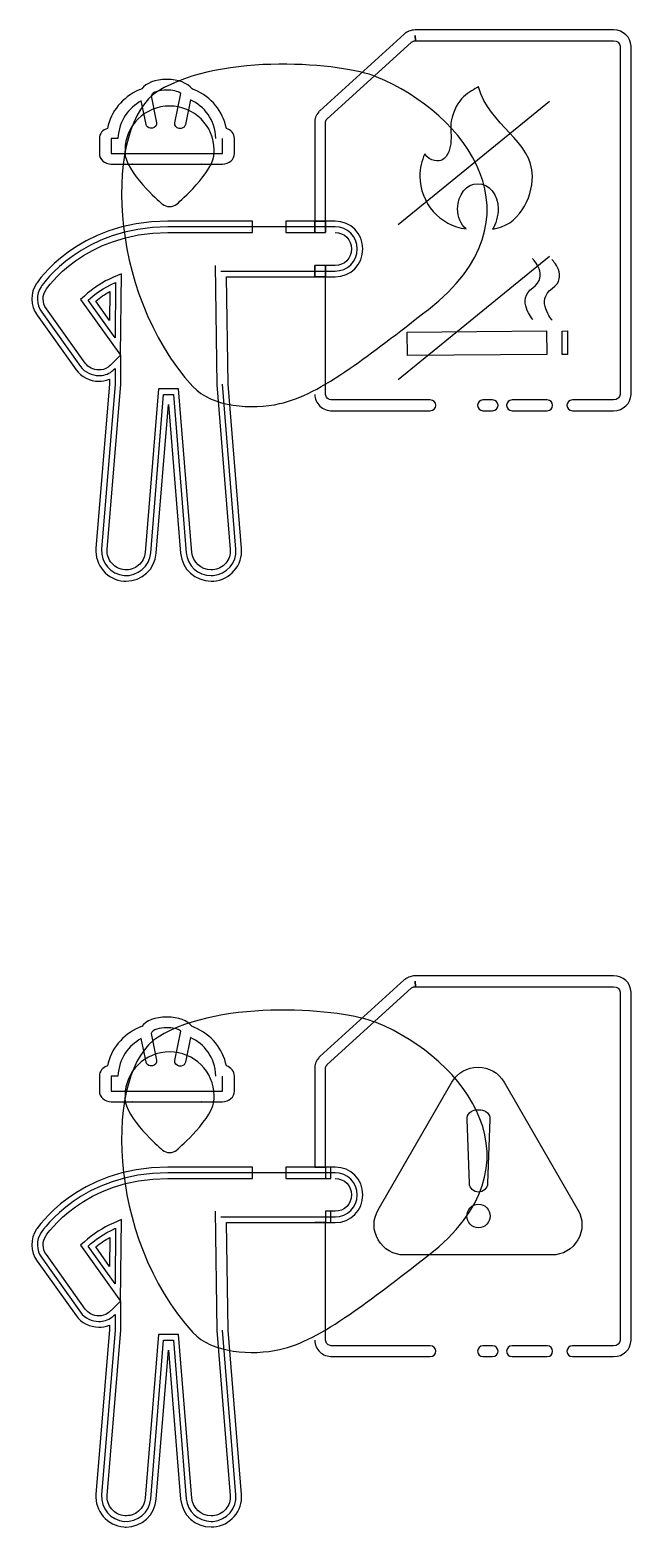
# Model space of a CAD drawing. Header units: millimetres. Extents: x 27 to 266, y 34 to 188.
# Drawn here: x 226.6 to 266, y 89.6 to 187.7 of the extents above; entities that cross this region are included whole.
import ezdxf

# ---------------------------------------------------------------- set-up
doc = ezdxf.new("R2010")
doc.units = ezdxf.units.MM
doc.layers.get('0').update_dxf_attribs({"linetype": 'CONTINUOUS'})

msp = doc.modelspace()

# ---------------------------------------------------------------- linework, layer by layer
at = {"color": 160}
for p, q in [((251.116, 187.39), (245.602, 182.37)), ((251.22, 187.468), (251.183, 187.442)), ((251.5, 187.602), (251.426, 187.576)), ((264.82, 187.66), (251.831, 187.66)), ((251.856, 186.95), (251.843, 187.306)), ((251.843, 187.306), (251.865, 186.95)), ((246.083, 181.846), (251.569, 186.843)), ((251.569, 186.843), (251.605, 186.872)), ((251.686, 186.913), (251.693, 186.917)), ((251.865, 186.95), (264.816, 186.95)), ((265.245, 186.596), (265.245, 163.789)), ((265.956, 163.794), (265.956, 186.598)), ((255.975, 183.932), (255.975, 183.932)), ((250.727, 174.916), (260.627, 182.99)), ((245.262, 181.57), (245.262, 175.132)), ((245.973, 175.132), (245.973, 181.59)), ((231.174, 180.556), (231.174, 179.57)), ((240.01, 179.57), (240.01, 180.556)), ((232.853, 179.81), (232.841, 179.651)), ((238.694, 179.651), (238.685, 179.81)), ((231.95, 178.874), (239.236, 178.874)), ((233.334, 178.871), (233.331, 178.872)), ((233.331, 178.872), (237.869, 178.872)), ((237.869, 178.872), (237.867, 178.871)), ((234.02, 177.519), (234.254, 177.261)), ((237.282, 177.261), (237.517, 177.519)), ((241.202, 175.132), (235.661, 175.132)), ((241.202, 174.394), (241.202, 175.132)), ((245.262, 175.132), (243.373, 175.132)), ((243.373, 175.132), (243.373, 174.394)), ((245.262, 174.394), (245.262, 175.132)), ((245.262, 175.132), (245.973, 175.132)), ((245.973, 175.132), (245.262, 175.132)), ((245.262, 175.132), (245.262, 174.394)), ((246.597, 175.132), (245.973, 175.132)), ((245.973, 175.132), (245.973, 174.394)), ((245.973, 174.394), (245.973, 175.132)), ((235.661, 174.394), (241.202, 174.394)), ((243.373, 174.394), (245.262, 174.394)), ((245.262, 174.394), (245.973, 174.394)), ((250.727, 164.776), (260.627, 172.85)), ((232.614, 171.694), (232.092, 171.468)), ((232.562, 166.364), (232.614, 171.694)), ((238.744, 172.238), (238.857, 164.431)), ((245.262, 171.501), (245.262, 172.238)), ((245.973, 172.238), (245.262, 172.238)), ((245.262, 172.238), (245.262, 171.501)), ((246.597, 172.238), (245.973, 172.238)), ((245.973, 172.238), (245.973, 171.501)), ((245.973, 171.501), (245.973, 172.238)), ((239.593, 164.466), (239.493, 171.501)), ((239.493, 171.501), (245.262, 171.501)), ((245.973, 171.501), (245.262, 171.501)), ((245.262, 171.501), (245.973, 171.501)), ((245.973, 171.501), (246.597, 171.501)), ((245.973, 163.794), (245.973, 171.501)), ((230.192, 170.237), (229.949, 170.017)), ((229.949, 170.017), (232.559, 166.362)), ((231.845, 168.632), (230.936, 169.905)), ((231.865, 170.533), (231.845, 168.632)), ((227.105, 168.974), (229.647, 165.409)), ((230.247, 165.84), (227.707, 169.404)), ((251.32, 167.875), (260.435, 167.946)), ((251.331, 166.343), (251.32, 167.875)), ((260.435, 167.946), (260.448, 166.413)), ((261.445, 167.943), (261.796, 167.946)), ((261.458, 166.411), (261.445, 167.943)), ((261.796, 167.946), (261.807, 166.413)), ((232.559, 166.362), (231.943, 165.745)), ((232.573, 166.375), (232.562, 166.364)), ((232.573, 164.461), (232.573, 166.375)), ((260.448, 166.413), (251.331, 166.343)), ((261.807, 166.413), (261.458, 166.411)), ((231.836, 164.788), (231.836, 164.491)), ((231.836, 164.491), (230.954, 153.695)), ((231.69, 153.636), (232.573, 164.461)), ((235.038, 164.16), (234.164, 153.449)), ((236.354, 164.16), (235.038, 164.16)), ((237.229, 153.45), (236.354, 164.16)), ((238.857, 164.431), (239.739, 153.638)), ((240.474, 153.697), (239.593, 164.466)), ((234.9, 153.39), (235.697, 163.143)), ((235.697, 163.143), (236.492, 153.388)), ((252.826, 163.432), (246.397, 163.432)), ((253.182, 163.077), (253.182, 163.079)), ((255.918, 163.079), (255.918, 163.077)), ((256.903, 163.432), (256.272, 163.432)), ((257.258, 163.077), (257.258, 163.079)), ((257.818, 163.079), (257.818, 163.077)), ((260.474, 163.432), (258.174, 163.432)), ((260.829, 163.077), (260.829, 163.079)), ((261.767, 163.079), (261.767, 163.077)), ((264.815, 163.432), (262.121, 163.432)), ((264.818, 163.432), (264.815, 163.432)), ((246.397, 162.723), (252.826, 162.723)), ((256.272, 162.723), (256.903, 162.723)), ((258.174, 162.723), (260.474, 162.723)), ((262.121, 162.723), (264.813, 162.723)), ((264.813, 162.723), (264.819, 162.723)), ((238.625, 152.306), (238.483, 152.306)), ((238.483, 151.569), (238.654, 151.569)), ((251.22, 125.53), (251.183, 125.502)), ((251.5, 125.663), (251.426, 125.636)), ((264.82, 125.721), (251.831, 125.721)), ((251.116, 125.45), (245.602, 120.43)), ((246.083, 119.906), (251.569, 124.904)), ((251.569, 124.904), (251.605, 124.932)), ((251.686, 124.974), (251.693, 124.977)), ((251.856, 125.01), (251.843, 125.366)), ((251.843, 125.366), (251.865, 125.01)), ((251.865, 125.01), (264.816, 125.01)), ((265.245, 124.656), (265.245, 101.849)), ((265.956, 101.854), (265.956, 124.657)), ((245.262, 119.63), (245.262, 113.192)), ((245.973, 113.192), (245.973, 119.65)), ((231.174, 119.159), (231.174, 118.172)), ((240.01, 118.172), (240.01, 119.159)), ((249.414, 110.404), (254.236, 118.757)), ((257.656, 118.757), (262.479, 110.404)), ((232.853, 117.87), (232.841, 117.712)), ((238.694, 117.712), (238.685, 117.87)), ((231.95, 117.476), (239.236, 117.476)), ((233.334, 117.472), (233.331, 117.475)), ((233.331, 117.475), (237.869, 117.475)), ((237.869, 117.475), (237.867, 117.472)), ((255.825, 116.936), (256.128, 116.936)), ((255.379, 112.134), (255.228, 116.316)), ((256.725, 116.316), (256.573, 112.134)), ((234.02, 115.579), (234.254, 115.321)), ((237.282, 115.321), (237.517, 115.579)), ((241.202, 113.192), (235.661, 113.192)), ((241.202, 112.454), (241.202, 113.192)), ((246.32, 113.192), (243.373, 113.192)), ((243.373, 113.192), (243.373, 112.454)), ((245.262, 113.192), (245.973, 113.192)), ((246.597, 113.192), (245.973, 113.192)), ((245.973, 113.192), (245.973, 112.454)), ((246.32, 112.454), (246.32, 113.192)), ((235.661, 112.454), (241.202, 112.454)), ((243.373, 112.454), (246.32, 112.454)), ((255.976, 111.558), (255.976, 111.558)), ((238.744, 110.3), (238.857, 102.491)), ((246.597, 110.3), (245.973, 110.3)), ((245.973, 110.3), (245.973, 109.561)), ((246.32, 109.561), (246.32, 110.3)), ((255.976, 110.757), (255.976, 110.757)), ((232.614, 109.755), (232.092, 109.528)), ((232.562, 104.425), (232.614, 109.755)), ((239.593, 102.527), (239.493, 109.561)), ((239.493, 109.561), (246.32, 109.561)), ((245.973, 109.561), (245.262, 109.561)), ((245.973, 109.561), (246.597, 109.561)), ((245.973, 101.854), (245.973, 109.561)), ((230.192, 108.299), (229.949, 108.078)), ((229.949, 108.078), (232.559, 104.422)), ((231.845, 106.692), (230.936, 107.967)), ((231.865, 108.593), (231.845, 106.692)), ((227.105, 107.035), (229.647, 103.469)), ((230.247, 103.9), (227.707, 107.464)), ((260.768, 107.442), (251.124, 107.442)), ((232.559, 104.422), (231.943, 103.806)), ((232.573, 104.436), (232.562, 104.425)), ((232.573, 102.522), (232.573, 104.436)), ((231.836, 102.552), (230.954, 91.7568)), ((231.69, 91.6975), (232.573, 102.522)), ((231.836, 102.848), (231.836, 102.552)), ((235.038, 102.222), (234.164, 91.5088)), ((236.354, 102.222), (235.038, 102.222)), ((237.229, 91.5099), (236.354, 102.222)), ((238.857, 102.491), (239.739, 91.6975)), ((240.474, 91.7568), (239.593, 102.527)), ((234.9, 91.4495), (235.697, 101.203)), ((235.697, 101.203), (236.492, 91.4495)), ((252.826, 101.494), (246.397, 101.494)), ((253.182, 101.138), (253.182, 101.138)), ((255.918, 101.138), (255.918, 101.138)), ((256.903, 101.494), (256.272, 101.494)), ((257.258, 101.138), (257.258, 101.138)), ((257.818, 101.138), (257.818, 101.138)), ((260.474, 101.494), (258.174, 101.494)), ((260.829, 101.138), (260.829, 101.138)), ((261.767, 101.138), (261.767, 101.138)), ((264.815, 101.494), (262.121, 101.494)), ((264.818, 101.494), (264.815, 101.494)), ((246.397, 100.783), (252.826, 100.783)), ((256.272, 100.783), (256.903, 100.783)), ((258.174, 100.783), (260.474, 100.783)), ((262.121, 100.783), (264.813, 100.783)), ((264.813, 100.783), (264.819, 100.783)), ((238.625, 90.3676), (238.483, 90.3676)), ((238.483, 89.6288), (238.654, 89.6303))]:
    msp.add_line(p, q, dxfattribs=at)
at = {"color": 7}
for p, q in [((234.567, 183.347), (234.918, 181.587)), ((236.119, 181.576), (236.498, 183.505)), ((234.226, 181.475), (233.918, 183.012)), ((237.129, 183.081), (236.812, 181.466)), ((250.727, 174.916), (260.627, 182.99)), ((232.392, 180.556), (231.949, 180.556)), ((231.949, 180.556), (231.949, 179.57)), ((234.643, 181.222), (234.495, 181.223)), ((236.533, 181.212), (236.393, 181.212)), ((239.236, 179.57), (239.236, 180.556)), ((231.949, 179.57), (232.468, 179.57)), ((232.468, 179.57), (232.49, 179.57)), ((232.49, 179.57), (232.499, 179.576)), ((232.499, 179.576), (238.706, 179.576)), ((232.853, 179.81), (232.841, 179.651)), ((238.706, 179.576), (238.716, 179.57)), ((238.716, 179.57), (239.236, 179.57)), ((234.02, 177.519), (234.254, 177.261)), ((237.282, 177.261), (237.517, 177.519)), ((246.597, 174.763), (235.661, 174.763)), ((250.727, 164.776), (260.627, 172.85)), ((239.118, 171.869), (246.597, 171.869)), ((232.239, 171.129), (232.204, 167.495)), ((232.204, 167.495), (230.44, 169.964)), ((227.407, 169.189), (229.946, 165.625)), ((251.32, 167.875), (260.435, 167.946)), ((251.331, 166.343), (251.32, 167.875)), ((260.435, 167.946), (260.448, 166.413)), ((261.445, 167.943), (261.796, 167.946)), ((261.458, 166.411), (261.445, 167.943)), ((261.796, 167.946), (261.807, 166.413)), ((260.448, 166.413), (251.331, 166.343)), ((261.807, 166.413), (261.458, 166.411)), ((232.204, 165.485), (232.204, 164.461)), ((232.204, 164.461), (231.322, 153.666)), ((234.532, 153.42), (235.379, 163.791)), ((235.379, 163.791), (236.014, 163.791)), ((236.014, 163.791), (236.861, 153.42)), ((240.107, 153.666), (239.225, 164.461)), ((238.483, 151.937), (238.625, 151.937)), ((234.226, 120.078), (233.918, 121.613)), ((234.567, 121.95), (234.918, 120.19)), ((236.119, 120.179), (236.498, 122.107)), ((237.129, 121.684), (236.812, 120.069)), ((234.643, 119.825), (234.495, 119.826)), ((236.533, 119.814), (236.393, 119.815)), ((232.392, 119.159), (231.949, 119.159)), ((231.949, 119.159), (231.949, 118.172)), ((239.236, 118.172), (239.236, 119.159)), ((249.414, 110.404), (254.236, 118.757)), ((257.656, 118.757), (262.479, 110.404)), ((231.949, 118.172), (232.468, 118.172)), ((232.468, 118.172), (232.49, 118.171)), ((232.49, 118.171), (232.499, 118.178)), ((232.499, 118.178), (238.706, 118.178)), ((232.853, 117.87), (232.841, 117.712)), ((238.706, 118.178), (238.716, 118.172)), ((238.716, 118.172), (239.236, 118.172)), ((255.825, 116.936), (256.128, 116.936)), ((255.379, 112.134), (255.228, 116.316)), ((256.725, 116.316), (256.573, 112.134)), ((234.02, 115.579), (234.254, 115.321)), ((237.282, 115.321), (237.517, 115.579)), ((246.597, 112.823), (235.661, 112.823)), ((239.118, 109.93), (246.597, 109.93)), ((232.239, 109.189), (232.204, 105.556)), ((232.204, 105.556), (230.44, 108.026)), ((227.407, 107.249), (229.946, 103.686)), ((232.204, 103.545), (232.204, 102.522)), ((232.204, 102.522), (231.322, 91.7265)), ((240.107, 91.7265), (239.225, 102.522)), ((234.532, 91.4799), (235.379, 101.852)), ((235.379, 101.852), (236.014, 101.852)), ((236.014, 101.852), (236.861, 91.4799)), ((238.483, 89.9982), (238.625, 89.9982))]:
    msp.add_line(p, q, dxfattribs=at)
at = {"color": 160}
for points in [[(251.183, 187.442), (251.165, 187.43), (251.146, 187.416), (251.116, 187.39)], [(251.375, 187.553), (251.321, 187.529), (251.27, 187.5), (251.22, 187.468)], [(251.426, 187.576), (251.405, 187.568), (251.386, 187.558), (251.375, 187.553)], [(251.64, 187.639), (251.593, 187.629), (251.546, 187.617), (251.5, 187.602)], [(251.831, 187.66), (251.768, 187.658), (251.704, 187.652), (251.64, 187.639)], [(265.956, 186.598), (265.953, 187.185), (265.443, 187.66), (264.82, 187.66)], [(251.605, 186.872), (251.624, 186.883), (251.642, 186.894), (251.686, 186.913)], [(251.693, 186.917), (251.721, 186.927), (251.748, 186.935), (251.776, 186.94)], [(251.776, 186.94), (251.802, 186.946), (251.828, 186.949), (251.856, 186.95)], [(264.816, 186.95), (265.049, 186.958), (265.243, 186.79), (265.245, 186.596)], [(235.592, 184.419), (234.823, 184.419), (234.225, 184.182), (233.948, 183.793)], [(237.236, 183.793), (236.958, 184.182), (236.363, 184.419), (235.592, 184.419)], [(233.782, 183.738), (232.674, 183.241), (231.938, 182.339), (231.699, 181.216)], [(233.948, 183.793), (233.89, 183.781), (233.835, 183.763), (233.782, 183.738)], [(237.396, 183.741), (237.344, 183.763), (237.291, 183.781), (237.236, 183.793)], [(239.486, 181.216), (239.248, 182.35), (238.51, 183.253), (237.396, 183.741)], [(255.975, 183.932), (255.452, 183.642), (254.485, 183.221), (254.193, 181.679)], [(259.504, 178.088), (259.504, 180.403), (256.686, 181.405), (255.975, 183.932)], [(235.768, 182.673), (234.158, 182.673), (232.853, 181.391), (232.853, 179.81)], [(238.685, 179.81), (238.685, 181.391), (237.378, 182.673), (235.768, 182.673)], [(245.602, 182.37), (245.576, 182.345), (245.551, 182.32), (245.526, 182.291)], [(245.526, 182.291), (245.342, 182.084), (245.248, 181.821), (245.262, 181.57)], [(245.973, 181.59), (245.969, 181.671), (245.998, 181.752), (246.057, 181.818)], [(246.057, 181.818), (246.065, 181.828), (246.075, 181.838), (246.083, 181.846)], [(254.193, 181.679), (254.084, 181.112), (254.453, 179.66), (253.585, 179.142)], [(231.699, 181.216), (231.395, 181.122), (231.174, 180.864), (231.174, 180.556)], [(240.01, 180.556), (240.01, 180.864), (239.791, 181.121), (239.486, 181.216)], [(231.174, 179.57), (231.174, 179.185), (231.521, 178.874), (231.95, 178.874)], [(232.841, 179.651), (232.841, 179.014), (233.423, 178.194), (234.02, 177.519)], [(237.517, 177.519), (238.114, 178.194), (238.694, 179.014), (238.694, 179.651)], [(239.236, 178.874), (239.663, 178.874), (240.01, 179.185), (240.01, 179.57)], [(252.461, 179.544), (252.258, 179.101), (252.144, 178.609), (252.144, 178.088)], [(253.585, 179.142), (253.44, 179.056), (252.801, 178.999), (252.461, 179.544)], [(252.144, 178.088), (252.144, 176.319), (253.458, 174.856), (255.162, 174.631)], [(254.61, 175.956), (254.61, 176.862), (255.204, 177.593), (255.937, 177.593)], [(255.937, 177.593), (256.671, 177.593), (257.266, 176.862), (257.266, 175.956)], [(256.891, 174.617), (258.593, 174.827), (259.504, 176.591), (259.504, 178.088)], [(234.254, 177.261), (234.779, 176.702), (235.26, 176.288), (235.304, 176.251)], [(236.233, 176.251), (236.277, 176.288), (236.757, 176.702), (237.282, 177.261)], [(235.304, 176.251), (235.427, 176.147), (235.591, 176.09), (235.768, 176.09)], [(235.768, 176.09), (235.946, 176.09), (236.11, 176.147), (236.233, 176.251)], [(255.162, 174.631), (254.828, 174.928), (254.61, 175.411), (254.61, 175.956)], [(257.266, 175.956), (257.266, 175.515), (257.123, 174.912), (256.891, 174.617)], [(235.661, 175.132), (229.684, 175.132), (227.079, 171.078), (227.07, 171.061)], [(248.413, 173.316), (248.413, 174.334), (247.615, 175.132), (246.597, 175.132)], [(227.686, 170.655), (227.71, 170.693), (230.149, 174.394), (235.661, 174.394)], [(246.597, 174.394), (247.202, 174.394), (247.675, 173.921), (247.675, 173.316)], [(247.675, 173.316), (247.675, 172.712), (247.202, 172.238), (246.597, 172.238)], [(246.597, 171.501), (247.615, 171.501), (248.413, 172.297), (248.413, 173.316)], [(259.526, 170.772), (260.648, 171.569), (259.511, 172.674), (259.511, 172.674)], [(260.79, 170.725), (261.92, 171.513), (260.776, 172.625), (260.776, 172.625)], [(227.07, 171.061), (226.635, 170.452), (226.65, 169.613), (227.105, 168.974)], [(227.707, 169.404), (227.433, 169.785), (227.419, 170.279), (227.686, 170.655)], [(232.092, 171.468), (231.396, 171.165), (230.757, 170.751), (230.192, 170.237)], [(259.541, 168.694), (259.541, 168.694), (258.403, 169.977), (259.526, 170.772)], [(260.806, 168.646), (260.806, 168.646), (259.668, 169.929), (260.79, 170.725)], [(230.936, 169.905), (231.226, 170.144), (231.537, 170.353), (231.865, 170.533)], [(231.145, 165.395), (230.785, 165.395), (230.448, 165.563), (230.247, 165.84)], [(231.877, 165.691), (231.827, 165.655), (231.781, 165.618), (231.752, 165.588)], [(231.943, 165.745), (231.921, 165.724), (231.898, 165.708), (231.877, 165.691)], [(229.647, 165.409), (229.99, 164.937), (230.55, 164.656), (231.145, 164.656)], [(231.752, 165.588), (231.565, 165.428), (231.32, 165.395), (231.145, 165.395)], [(231.145, 164.656), (231.337, 164.656), (231.583, 164.682), (231.836, 164.788)], [(245.262, 163.795), (245.262, 163.503), (245.382, 163.23), (245.604, 163.026)], [(246.085, 163.55), (246.013, 163.617), (245.973, 163.703), (245.973, 163.794)], [(265.245, 163.789), (265.243, 163.593), (265.053, 163.432), (264.818, 163.432)], [(264.819, 162.723), (265.443, 162.723), (265.953, 163.198), (265.956, 163.794)], [(245.604, 163.026), (245.816, 162.832), (246.097, 162.723), (246.397, 162.723)], [(246.397, 163.432), (246.277, 163.434), (246.167, 163.475), (246.085, 163.55)], [(253.182, 163.079), (253.182, 163.274), (253.023, 163.432), (252.826, 163.432)], [(252.826, 162.723), (253.023, 162.723), (253.182, 162.881), (253.182, 163.077)], [(256.272, 163.432), (256.077, 163.432), (255.918, 163.274), (255.918, 163.079)], [(255.918, 163.077), (255.918, 162.881), (256.077, 162.723), (256.272, 162.723)], [(257.258, 163.079), (257.258, 163.274), (257.099, 163.432), (256.903, 163.432)], [(256.903, 162.723), (257.099, 162.723), (257.258, 162.881), (257.258, 163.077)], [(258.174, 163.432), (257.978, 163.432), (257.818, 163.274), (257.818, 163.079)], [(257.818, 163.077), (257.818, 162.881), (257.978, 162.723), (258.174, 162.723)], [(260.829, 163.079), (260.829, 163.274), (260.67, 163.432), (260.474, 163.432)], [(260.474, 162.723), (260.67, 162.723), (260.829, 162.881), (260.829, 163.077)], [(262.121, 163.432), (261.925, 163.432), (261.767, 163.274), (261.767, 163.079)], [(261.767, 163.077), (261.767, 162.881), (261.925, 162.723), (262.121, 162.723)], [(230.954, 153.695), (230.912, 153.172), (231.079, 152.66), (231.426, 152.257)], [(231.986, 152.738), (231.768, 152.991), (231.664, 153.309), (231.69, 153.636)], [(232.932, 151.564), (233.951, 151.564), (234.818, 152.352), (234.9, 153.39)], [(234.164, 153.449), (234.138, 153.119), (233.984, 152.819), (233.732, 152.601)], [(236.492, 153.388), (236.579, 152.35), (237.435, 151.569), (238.483, 151.569)], [(238.483, 152.306), (237.822, 152.306), (237.283, 152.798), (237.229, 153.45)], [(239.739, 153.638), (239.765, 153.309), (239.659, 152.991), (239.442, 152.738)], [(240.002, 152.257), (240.349, 152.66), (240.516, 153.172), (240.474, 153.697)], [(231.426, 152.257), (231.771, 151.856), (232.249, 151.612), (232.774, 151.569)], [(232.833, 152.305), (232.504, 152.333), (232.202, 152.485), (231.986, 152.738)], [(233.732, 152.601), (233.48, 152.383), (233.161, 152.279), (232.833, 152.305)], [(239.442, 152.738), (239.226, 152.485), (238.924, 152.333), (238.625, 152.306)], [(238.654, 151.569), (239.179, 151.612), (239.657, 151.856), (240.002, 152.257)], [(232.774, 151.569), (232.828, 151.565), (232.88, 151.564), (232.932, 151.564)], [(251.183, 125.502), (251.165, 125.49), (251.146, 125.476), (251.116, 125.45)], [(251.375, 125.614), (251.321, 125.589), (251.27, 125.561), (251.22, 125.53)], [(251.426, 125.636), (251.405, 125.627), (251.386, 125.619), (251.375, 125.614)], [(251.64, 125.699), (251.593, 125.689), (251.546, 125.677), (251.5, 125.663)], [(251.831, 125.721), (251.768, 125.718), (251.704, 125.712), (251.64, 125.699)], [(265.956, 124.657), (265.953, 125.244), (265.443, 125.721), (264.82, 125.721)], [(251.605, 124.932), (251.624, 124.944), (251.642, 124.954), (251.686, 124.974)], [(251.693, 124.977), (251.721, 124.988), (251.748, 124.996), (251.776, 125.002)], [(251.776, 125.002), (251.802, 125.008), (251.828, 125.009), (251.856, 125.01)], [(264.816, 125.01), (265.049, 125.02), (265.243, 124.852), (265.245, 124.656)], [(235.592, 123.022), (234.823, 123.022), (234.225, 122.783), (233.948, 122.394)], [(237.236, 122.394), (236.958, 122.783), (236.363, 123.022), (235.592, 123.022)], [(233.782, 122.341), (232.674, 121.842), (231.938, 120.941), (231.699, 119.818)], [(233.948, 122.394), (233.89, 122.382), (233.835, 122.364), (233.782, 122.341)], [(237.396, 122.344), (237.344, 122.366), (237.291, 122.382), (237.236, 122.394)], [(239.486, 119.818), (239.248, 120.953), (238.51, 121.856), (237.396, 122.344)], [(235.768, 120.733), (234.158, 120.733), (232.853, 119.452), (232.853, 117.87)], [(238.685, 117.87), (238.685, 119.452), (237.378, 120.733), (235.768, 120.733)], [(231.699, 119.818), (231.395, 119.725), (231.174, 119.465), (231.174, 119.159)], [(240.01, 119.159), (240.01, 119.465), (239.791, 119.724), (239.486, 119.818)], [(245.526, 120.352), (245.342, 120.144), (245.248, 119.881), (245.262, 119.63)], [(245.602, 120.43), (245.576, 120.406), (245.551, 120.38), (245.526, 120.352)], [(245.973, 119.65), (245.969, 119.731), (245.998, 119.814), (246.057, 119.878)], [(246.057, 119.878), (246.065, 119.889), (246.075, 119.899), (246.083, 119.906)], [(254.236, 118.757), (254.593, 119.375), (255.232, 119.743), (255.946, 119.743)], [(255.946, 119.743), (256.66, 119.743), (257.3, 119.375), (257.656, 118.757)], [(231.174, 118.172), (231.174, 117.788), (231.521, 117.476), (231.95, 117.476)], [(232.841, 117.712), (232.841, 117.074), (233.423, 116.254), (234.02, 115.579)], [(237.517, 115.579), (238.114, 116.254), (238.694, 117.074), (238.694, 117.712)], [(239.236, 117.476), (239.663, 117.476), (240.01, 117.788), (240.01, 118.172)], [(255.228, 116.316), (255.222, 116.484), (255.277, 116.632), (255.395, 116.753)], [(255.395, 116.753), (255.512, 116.874), (255.656, 116.936), (255.825, 116.936)], [(256.128, 116.936), (256.296, 116.936), (256.441, 116.874), (256.558, 116.753)], [(256.558, 116.753), (256.673, 116.632), (256.73, 116.484), (256.725, 116.316)], [(234.254, 115.321), (234.779, 114.762), (235.26, 114.35), (235.304, 114.311)], [(236.233, 114.311), (236.277, 114.35), (236.757, 114.762), (237.282, 115.321)], [(235.304, 114.311), (235.427, 114.208), (235.591, 114.15), (235.768, 114.15)], [(235.768, 114.15), (235.946, 114.15), (236.11, 114.208), (236.233, 114.311)], [(235.661, 113.192), (229.684, 113.192), (227.079, 109.138), (227.07, 109.121)], [(248.413, 111.377), (248.413, 112.396), (247.615, 113.192), (246.597, 113.192)], [(227.686, 108.716), (227.71, 108.753), (230.149, 112.454), (235.661, 112.454)], [(246.597, 112.454), (247.202, 112.454), (247.675, 111.981), (247.675, 111.377)], [(255.976, 111.558), (255.655, 111.558), (255.39, 111.813), (255.379, 112.134)], [(256.573, 112.134), (256.562, 111.811), (256.297, 111.558), (255.976, 111.558)], [(247.675, 111.377), (247.675, 110.772), (247.202, 110.3), (246.597, 110.3)], [(246.597, 109.561), (247.615, 109.561), (248.413, 110.359), (248.413, 111.377)], [(249.414, 108.429), (249.055, 109.048), (249.055, 109.786), (249.414, 110.404)], [(255.211, 109.991), (255.211, 110.414), (255.553, 110.757), (255.976, 110.757)], [(255.976, 109.226), (255.553, 109.226), (255.211, 109.569), (255.211, 109.991)], [(255.976, 110.757), (256.399, 110.757), (256.741, 110.414), (256.741, 109.991)], [(256.741, 109.991), (256.741, 109.569), (256.399, 109.226), (255.976, 109.226)], [(262.479, 110.404), (262.836, 109.786), (262.836, 109.048), (262.479, 108.429)], [(227.07, 109.121), (226.635, 108.512), (226.65, 107.673), (227.105, 107.035)], [(232.092, 109.528), (231.396, 109.225), (230.757, 108.811), (230.192, 108.299)], [(227.707, 107.464), (227.433, 107.845), (227.419, 108.34), (227.686, 108.716)], [(230.936, 107.967), (231.226, 108.204), (231.537, 108.413), (231.865, 108.593)], [(251.124, 107.442), (250.41, 107.442), (249.771, 107.811), (249.414, 108.429)], [(262.479, 108.429), (262.122, 107.811), (261.483, 107.442), (260.768, 107.442)], [(229.647, 103.469), (229.99, 102.999), (230.55, 102.718), (231.145, 102.718)], [(231.145, 103.456), (230.785, 103.456), (230.448, 103.623), (230.247, 103.9)], [(231.752, 103.649), (231.565, 103.489), (231.32, 103.456), (231.145, 103.456)], [(231.877, 103.753), (231.827, 103.715), (231.781, 103.678), (231.752, 103.649)], [(231.943, 103.806), (231.921, 103.784), (231.898, 103.768), (231.877, 103.753)], [(231.145, 102.718), (231.337, 102.718), (231.583, 102.744), (231.836, 102.848)], [(245.262, 101.855), (245.262, 101.563), (245.382, 101.29), (245.604, 101.087)], [(245.604, 101.087), (245.816, 100.892), (246.097, 100.784), (246.397, 100.783)], [(246.085, 101.611), (246.013, 101.677), (245.973, 101.764), (245.973, 101.854)], [(246.397, 101.494), (246.277, 101.494), (246.167, 101.535), (246.085, 101.611)], [(253.182, 101.138), (253.182, 101.334), (253.023, 101.494), (252.826, 101.494)], [(252.826, 100.783), (253.023, 100.783), (253.182, 100.943), (253.182, 101.138)], [(256.272, 101.494), (256.077, 101.494), (255.918, 101.334), (255.918, 101.138)], [(255.918, 101.138), (255.918, 100.941), (256.077, 100.783), (256.272, 100.783)], [(257.258, 101.138), (257.258, 101.334), (257.099, 101.494), (256.903, 101.494)], [(256.903, 100.783), (257.099, 100.783), (257.258, 100.941), (257.258, 101.138)], [(258.174, 101.494), (257.978, 101.494), (257.818, 101.334), (257.818, 101.138)], [(257.818, 101.138), (257.818, 100.941), (257.978, 100.783), (258.174, 100.783)], [(260.829, 101.138), (260.829, 101.334), (260.67, 101.494), (260.474, 101.494)], [(260.474, 100.783), (260.67, 100.783), (260.829, 100.941), (260.829, 101.138)], [(262.121, 101.494), (261.925, 101.494), (261.767, 101.334), (261.767, 101.138)], [(261.767, 101.138), (261.767, 100.941), (261.925, 100.783), (262.121, 100.783)], [(265.245, 101.849), (265.243, 101.652), (265.053, 101.494), (264.818, 101.494)], [(264.819, 100.783), (265.443, 100.783), (265.953, 101.26), (265.956, 101.854)], [(230.954, 91.7568), (230.912, 91.2315), (231.079, 90.7203), (231.426, 90.3182)], [(231.986, 90.799), (231.768, 91.0512), (231.664, 91.3709), (231.69, 91.6975)], [(232.932, 89.6235), (233.951, 89.6235), (234.818, 90.4131), (234.9, 91.4495)], [(234.164, 91.5088), (234.138, 91.1807), (233.984, 90.8787), (233.732, 90.6611)], [(236.492, 91.4495), (236.579, 90.4117), (237.435, 89.6288), (238.483, 89.6288)], [(238.483, 90.3676), (237.822, 90.3676), (237.283, 90.8597), (237.229, 91.5099)], [(239.739, 91.6975), (239.765, 91.3709), (239.659, 91.0512), (239.442, 90.799)], [(240.002, 90.3182), (240.349, 90.7203), (240.516, 91.2315), (240.474, 91.7568)], [(231.426, 90.3182), (231.771, 89.9171), (232.249, 89.6719), (232.774, 89.6303)], [(232.833, 90.3661), (232.504, 90.3923), (232.202, 90.5454), (231.986, 90.799)], [(233.732, 90.6611), (233.48, 90.4448), (233.161, 90.3386), (232.833, 90.3661)], [(239.442, 90.799), (239.226, 90.5454), (238.924, 90.3923), (238.625, 90.3676)], [(238.654, 89.6303), (239.179, 89.6719), (239.657, 89.9171), (240.002, 90.3182)], [(232.774, 89.6303), (232.828, 89.6264), (232.88, 89.6235), (232.932, 89.6235)]]:
    msp.add_open_spline(points, degree=3, dxfattribs=at)
at = {"color": 2}
for points in [[(249.293, 184.594), (247.121, 185.485), (239.212, 186.212), (235.02, 183.653)], [(252.7, 169.361), (260.347, 175.315), (255.177, 182.181), (249.293, 184.594)], [(235.02, 183.653), (231.465, 181.481), (231.597, 170.525), (237.293, 164.312)], [(247.577, 165.508), (249.003, 166.492), (250.661, 167.773), (252.7, 169.361)], [(242.969, 163.189), (244.336, 163.495), (245.772, 164.264), (247.577, 165.508)], [(237.293, 164.312), (238.54, 162.949), (241.189, 162.789), (242.969, 163.189)], [(249.293, 122.655), (247.121, 123.545), (239.212, 124.273), (235.02, 121.713)], [(252.7, 107.422), (260.347, 113.377), (255.177, 120.241), (249.293, 122.655)], [(235.02, 121.713), (231.465, 119.542), (231.597, 108.585), (237.293, 102.372)], [(247.577, 103.568), (249.003, 104.553), (250.661, 105.833), (252.7, 107.422)], [(242.969, 101.25), (244.336, 101.556), (245.772, 102.325), (247.577, 103.568)], [(237.293, 102.372), (238.54, 101.01), (241.189, 100.85), (242.969, 101.25)]]:
    msp.add_open_spline(points, degree=3, dxfattribs=at)
at = {"color": 7}
for points in [[(235.592, 183.723), (235.122, 183.723), (234.655, 183.598), (234.567, 183.347)], [(236.498, 183.505), (236.307, 183.65), (235.95, 183.723), (235.592, 183.723)], [(255.975, 183.932), (255.452, 183.642), (254.485, 183.221), (254.193, 181.679)], [(259.504, 178.088), (259.504, 180.403), (256.686, 181.405), (255.975, 183.932)], [(233.918, 183.012), (233.084, 182.561), (232.447, 181.737), (232.392, 180.556)], [(235.768, 182.673), (234.158, 182.673), (232.853, 181.391), (232.853, 179.81)], [(238.685, 179.81), (238.685, 181.391), (237.378, 182.673), (235.768, 182.673)], [(238.792, 180.556), (238.735, 181.802), (238.052, 182.649), (237.129, 183.081)], [(234.495, 181.223), (234.362, 181.251), (234.252, 181.347), (234.226, 181.475)], [(234.918, 181.587), (234.953, 181.419), (234.829, 181.256), (234.643, 181.222)], [(236.393, 181.212), (236.208, 181.248), (236.084, 181.408), (236.119, 181.576)], [(236.812, 181.466), (236.786, 181.335), (236.671, 181.237), (236.533, 181.212)], [(254.193, 181.679), (254.084, 181.112), (254.453, 179.66), (253.585, 179.142)], [(232.841, 179.651), (232.841, 179.014), (233.423, 178.194), (234.02, 177.519)], [(237.517, 177.519), (238.114, 178.194), (238.694, 179.014), (238.694, 179.651)], [(252.461, 179.544), (252.258, 179.101), (252.144, 178.609), (252.144, 178.088)], [(253.585, 179.142), (253.44, 179.056), (252.801, 178.999), (252.461, 179.544)], [(252.144, 178.088), (252.144, 176.319), (253.458, 174.856), (255.162, 174.631)], [(254.61, 175.956), (254.61, 176.862), (255.204, 177.593), (255.937, 177.593)], [(255.937, 177.593), (256.671, 177.593), (257.266, 176.862), (257.266, 175.956)], [(256.891, 174.617), (258.593, 174.827), (259.504, 176.591), (259.504, 178.088)], [(234.254, 177.261), (234.779, 176.702), (235.26, 176.288), (235.304, 176.251)], [(236.233, 176.251), (236.277, 176.288), (236.757, 176.702), (237.282, 177.261)], [(235.304, 176.251), (235.427, 176.147), (235.591, 176.09), (235.768, 176.09)], [(235.768, 176.09), (235.946, 176.09), (236.11, 176.147), (236.233, 176.251)], [(255.162, 174.631), (254.828, 174.928), (254.61, 175.411), (254.61, 175.956)], [(257.266, 175.956), (257.266, 175.515), (257.123, 174.912), (256.891, 174.617)], [(235.661, 174.763), (230.052, 174.763), (227.477, 171.023), (227.371, 170.846)], [(248.044, 173.316), (248.044, 174.128), (247.409, 174.763), (246.597, 174.763)], [(246.597, 171.869), (247.409, 171.869), (248.044, 172.504), (248.044, 173.316)], [(259.526, 170.772), (260.648, 171.569), (259.511, 172.674), (259.511, 172.674)], [(260.79, 170.725), (261.92, 171.513), (260.776, 172.625), (260.776, 172.625)], [(227.371, 170.846), (227.018, 170.353), (227.054, 169.682), (227.407, 169.189)], [(230.44, 169.964), (230.828, 170.317), (231.428, 170.776), (232.239, 171.129)], [(259.541, 168.694), (259.541, 168.694), (258.403, 169.977), (259.526, 170.772)], [(260.806, 168.646), (260.806, 168.646), (259.668, 169.929), (260.79, 170.725)], [(229.946, 165.625), (230.229, 165.238), (230.688, 165.026), (231.145, 165.026)], [(231.145, 165.026), (231.428, 165.026), (231.746, 165.096), (231.993, 165.308)], [(231.993, 165.308), (232.063, 165.378), (232.133, 165.414), (232.204, 165.485)], [(231.322, 153.666), (231.251, 152.785), (231.922, 152.009), (232.804, 151.937)], [(232.804, 151.937), (233.686, 151.867), (234.462, 152.538), (234.532, 153.42)], [(236.861, 153.42), (236.932, 152.572), (237.637, 151.937), (238.483, 151.937)], [(238.625, 151.937), (239.507, 152.009), (240.177, 152.785), (240.107, 153.666)], [(233.918, 121.613), (233.084, 121.163), (232.447, 120.34), (232.392, 119.159)], [(235.592, 122.324), (235.122, 122.324), (234.655, 122.2), (234.567, 121.95)], [(236.498, 122.107), (236.307, 122.253), (235.95, 122.324), (235.592, 122.324)], [(238.792, 119.159), (238.735, 120.403), (238.052, 121.251), (237.129, 121.684)], [(235.768, 120.733), (234.158, 120.733), (232.853, 119.452), (232.853, 117.87)], [(238.685, 117.87), (238.685, 119.452), (237.378, 120.733), (235.768, 120.733)], [(234.495, 119.826), (234.362, 119.852), (234.252, 119.949), (234.226, 120.078)], [(234.918, 120.19), (234.953, 120.02), (234.829, 119.859), (234.643, 119.825)], [(236.393, 119.815), (236.208, 119.849), (236.084, 120.009), (236.119, 120.179)], [(236.812, 120.069), (236.786, 119.936), (236.671, 119.838), (236.533, 119.814)], [(254.236, 118.757), (254.593, 119.375), (255.232, 119.743), (255.946, 119.743)], [(255.946, 119.743), (256.66, 119.743), (257.3, 119.375), (257.656, 118.757)], [(232.841, 117.712), (232.841, 117.074), (233.423, 116.254), (234.02, 115.579)], [(237.517, 115.579), (238.114, 116.254), (238.694, 117.074), (238.694, 117.712)], [(255.228, 116.316), (255.222, 116.484), (255.277, 116.632), (255.395, 116.753)], [(255.395, 116.753), (255.512, 116.874), (255.656, 116.936), (255.825, 116.936)], [(256.128, 116.936), (256.296, 116.936), (256.441, 116.874), (256.558, 116.753)], [(256.558, 116.753), (256.673, 116.632), (256.73, 116.484), (256.725, 116.316)], [(234.254, 115.321), (234.779, 114.762), (235.26, 114.35), (235.304, 114.311)], [(236.233, 114.311), (236.277, 114.35), (236.757, 114.762), (237.282, 115.321)], [(235.304, 114.311), (235.427, 114.208), (235.591, 114.15), (235.768, 114.15)], [(235.768, 114.15), (235.946, 114.15), (236.11, 114.208), (236.233, 114.311)], [(235.661, 112.823), (230.052, 112.823), (227.477, 109.084), (227.371, 108.908)], [(248.044, 111.377), (248.044, 112.188), (247.409, 112.823), (246.597, 112.823)], [(255.976, 111.558), (255.655, 111.558), (255.39, 111.813), (255.379, 112.134)], [(256.573, 112.134), (256.562, 111.811), (256.297, 111.558), (255.976, 111.558)], [(246.597, 109.93), (247.409, 109.93), (248.044, 110.565), (248.044, 111.377)], [(249.414, 108.429), (249.055, 109.048), (249.055, 109.786), (249.414, 110.404)], [(255.211, 109.991), (255.211, 110.414), (255.553, 110.757), (255.976, 110.757)], [(255.976, 109.226), (255.553, 109.226), (255.211, 109.569), (255.211, 109.991)], [(255.976, 110.757), (256.399, 110.757), (256.741, 110.414), (256.741, 109.991)], [(256.741, 109.991), (256.741, 109.569), (256.399, 109.226), (255.976, 109.226)], [(262.479, 110.404), (262.836, 109.786), (262.836, 109.048), (262.479, 108.429)], [(227.371, 108.908), (227.018, 108.413), (227.054, 107.743), (227.407, 107.249)], [(230.44, 108.026), (230.828, 108.379), (231.428, 108.836), (232.239, 109.189)], [(251.124, 107.442), (250.41, 107.442), (249.771, 107.811), (249.414, 108.429)], [(262.479, 108.429), (262.122, 107.811), (261.483, 107.442), (260.768, 107.442)], [(229.946, 103.686), (230.229, 103.298), (230.688, 103.087), (231.145, 103.087)], [(231.145, 103.087), (231.428, 103.087), (231.746, 103.157), (231.993, 103.368)], [(231.993, 103.368), (232.063, 103.44), (232.133, 103.474), (232.204, 103.545)], [(231.322, 91.7265), (231.251, 90.8445), (231.922, 90.0688), (232.804, 89.9982)], [(232.804, 89.9982), (233.686, 89.928), (234.462, 90.5979), (234.532, 91.4799)], [(236.861, 91.4799), (236.932, 90.6336), (237.637, 89.9982), (238.483, 89.9982)], [(238.625, 89.9982), (239.507, 90.0688), (240.177, 90.8445), (240.107, 91.7265)]]:
    msp.add_open_spline(points, degree=3, dxfattribs=at)

doc.saveas('drawing.dxf')
